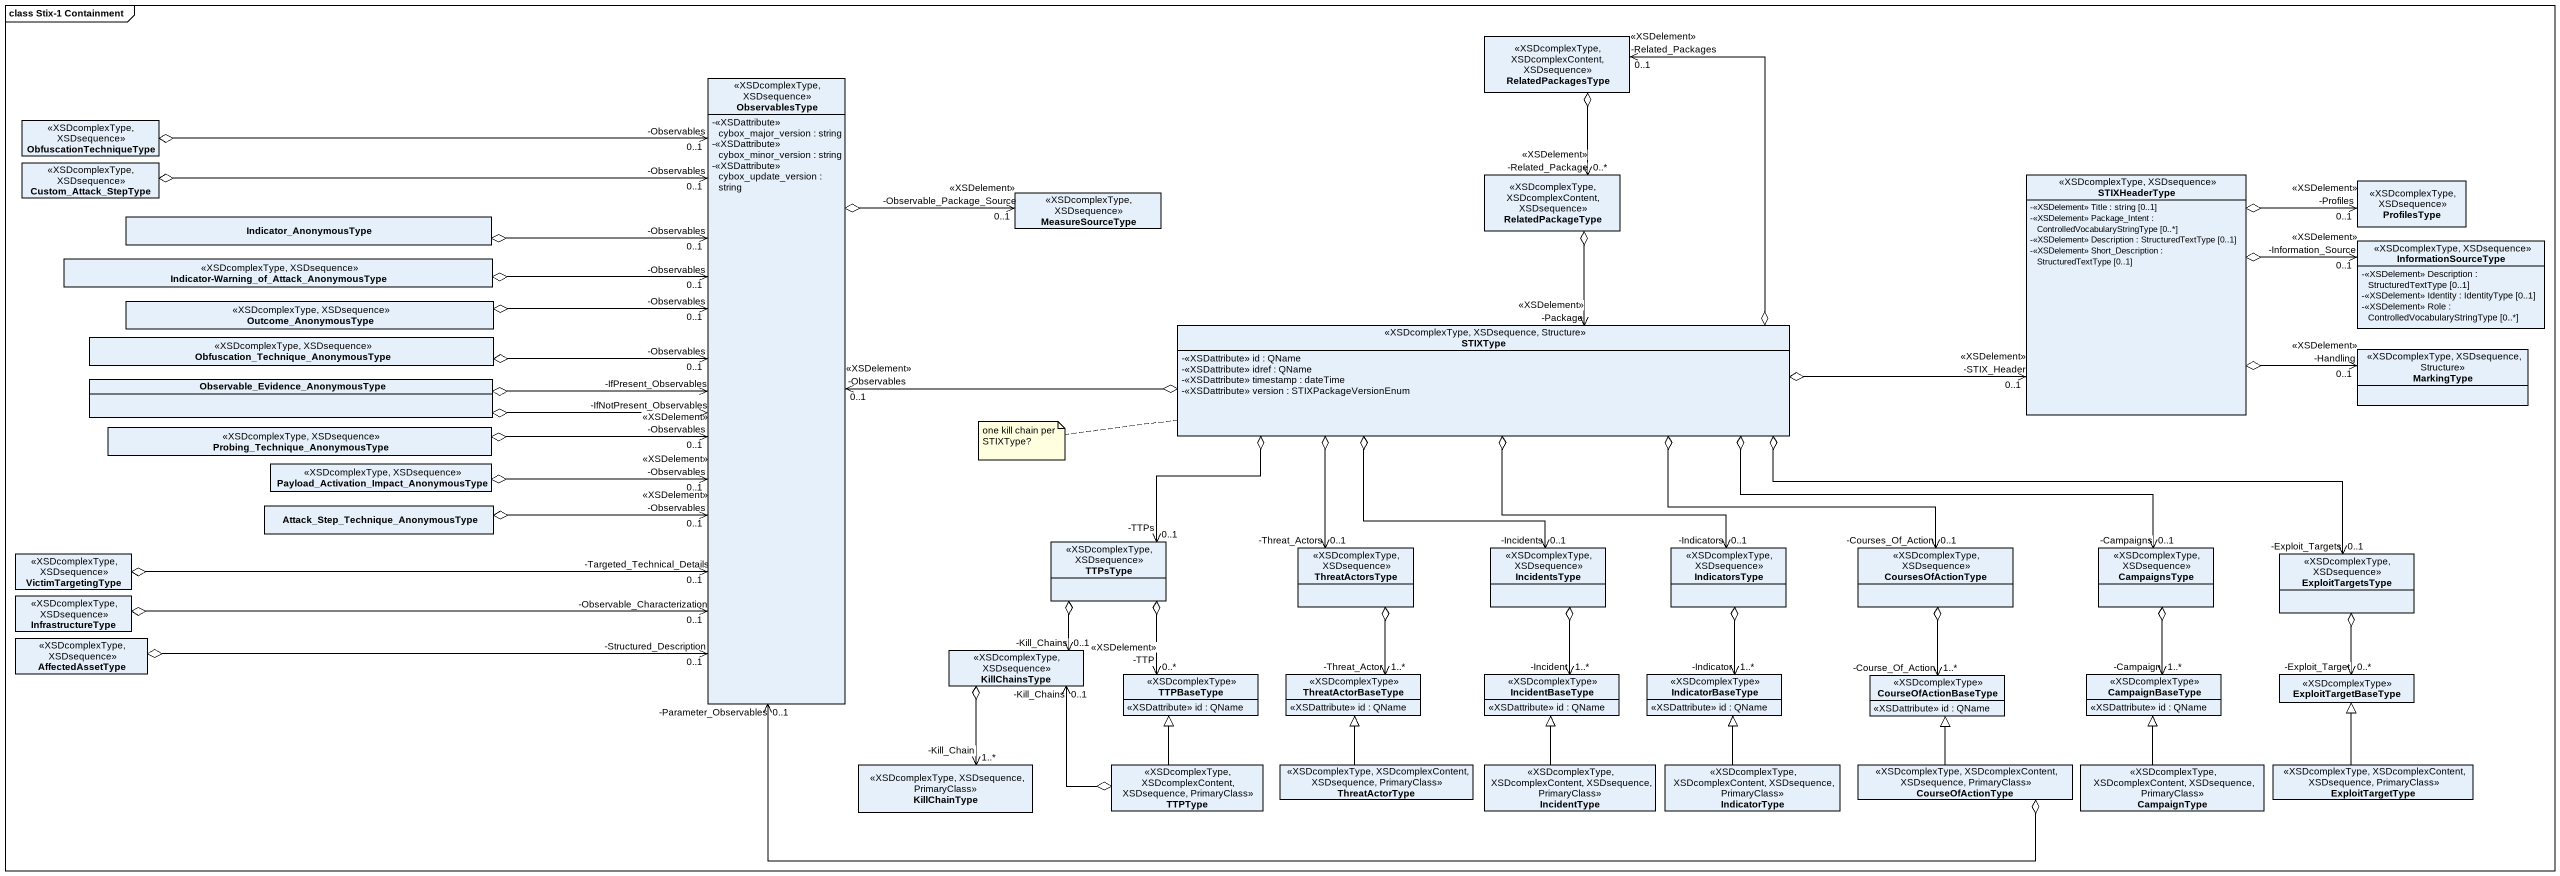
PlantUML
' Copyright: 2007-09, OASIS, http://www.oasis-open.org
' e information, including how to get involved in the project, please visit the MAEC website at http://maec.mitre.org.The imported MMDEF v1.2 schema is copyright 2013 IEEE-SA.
@startuml
mainframe class Stix-1 Containment
hide circle
hide empty members
skinparam classAttributeIconSize 0
class RelatedPackagesType <<XSDcomplexType, XSDcomplexContent, XSDsequence>>
class ObservablesType <<XSDcomplexType, XSDsequence>> {
  -<<XSDattribute>> cybox_major_version : string
  -<<XSDattribute>> cybox_minor_version : string
  -<<XSDattribute>> cybox_update_version : string
}
class ObfuscationTechniqueType <<XSDcomplexType, XSDsequence>>
class Custom_Attack_StepType <<XSDcomplexType, XSDsequence>>
class RelatedPackageType <<XSDcomplexType, XSDcomplexContent, XSDsequence>>
class STIXHeaderType <<XSDcomplexType, XSDsequence>> {
  -<<XSDelement>> Title : string [0..1]
  -<<XSDelement>> Package_Intent : ControlledVocabularyStringType [0..*]
  -<<XSDelement>> Description : StructuredTextType [0..1]
  -<<XSDelement>> Short_Description : StructuredTextType [0..1]
}
class Indicator_AnonymousType
class MeasureSourceType <<XSDcomplexType, XSDsequence>>
class ProfilesType <<XSDcomplexType, XSDsequence>>
class InformationSourceType <<XSDcomplexType, XSDsequence>> {
  -<<XSDelement>> Description : StructuredTextType [0..1]
  -<<XSDelement>> Identity : IdentityType [0..1]
  -<<XSDelement>> Role : ControlledVocabularyStringType [0..*]
}
class "Indicator-Warning_of_Attack_AnonymousType" as Indicator_Warning_of_Attack <<XSDcomplexType, XSDsequence>>
class Outcome_AnonymousType <<XSDcomplexType, XSDsequence>>
class STIXType <<XSDcomplexType, XSDsequence, Structure>> {
  -<<XSDattribute>> id : QName
  -<<XSDattribute>> idref : QName
  -<<XSDattribute>> timestamp : dateTime
  -<<XSDattribute>> version : STIXPackageVersionEnum
}
class "Obfuscation_Technique_AnonymousType" as Obfuscation_Technique <<XSDcomplexType, XSDsequence>>
class MarkingType <<XSDcomplexType, XSDsequence, Structure>>
class "Observable_Evidence_AnonymousType" as Observable_Evidence
class "Probing_Technique_AnonymousType" as Probing_Technique <<XSDcomplexType, XSDsequence>>
class "Payload_Activation_Impact_AnonymousType" as Payload_Activation_Impact <<XSDcomplexType, XSDsequence>>
class "Attack_Step_Technique_AnonymousType" as Attack_Step_Technique
class VictimTargetingType <<XSDcomplexType, XSDsequence>>
class TTPsType <<XSDcomplexType, XSDsequence>>
class ThreatActorsType <<XSDcomplexType, XSDsequence>>
class IncidentsType <<XSDcomplexType, XSDsequence>>
class IndicatorsType <<XSDcomplexType, XSDsequence>>
class CoursesOfActionType <<XSDcomplexType, XSDsequence>>
class CampaignsType <<XSDcomplexType, XSDsequence>>
class ExploitTargetsType <<XSDcomplexType, XSDsequence>>
class InfrastructureType <<XSDcomplexType, XSDsequence>>
class AffectedAssetType <<XSDcomplexType, XSDsequence>>
class KillChainsType <<XSDcomplexType, XSDsequence>>
class TTPBaseType <<XSDcomplexType>> {
  <<XSDattribute>> id : QName
}
class ThreatActorBaseType <<XSDcomplexType>> {
  <<XSDattribute>> id : QName
}
class IncidentBaseType <<XSDcomplexType>> {
  <<XSDattribute>> id : QName
}
class IndicatorBaseType <<XSDcomplexType>> {
  <<XSDattribute>> id : QName
}
class CourseOfActionBaseType <<XSDcomplexType>> {
  <<XSDattribute>> id : QName
}
class CampaignBaseType <<XSDcomplexType>> {
  <<XSDattribute>> id : QName
}
class ExploitTargetBaseType <<XSDcomplexType>>
class KillChainType <<XSDcomplexType, XSDsequence, PrimaryClass>>
class TTPType <<XSDcomplexType, XSDcomplexContent, XSDsequence, PrimaryClass>>
class ThreatActorType <<XSDcomplexType, XSDcomplexContent, XSDsequence, PrimaryClass>>
class IncidentType <<XSDcomplexType, XSDcomplexContent, XSDsequence, PrimaryClass>>
class IndicatorType <<XSDcomplexType, XSDcomplexContent, XSDsequence, PrimaryClass>>
class CourseOfActionType <<XSDcomplexType, XSDcomplexContent, XSDsequence, PrimaryClass>>
class CampaignType <<XSDcomplexType, XSDcomplexContent, XSDsequence, PrimaryClass>>
class ExploitTargetType <<XSDcomplexType, XSDcomplexContent, XSDsequence, PrimaryClass>>
RelatedPackagesType "-Related_Packages\n<<XSDelement>>\n0..1" <--o STIXType
ObservablesType "-Observables\n0..1" <-left-o ObfuscationTechniqueType
ObservablesType "-Observables\n0..1" <-left-o Custom_Attack_StepType
ObservablesType "-Observables\n0..1" <-left-o Indicator_AnonymousType
ObservablesType "-Observables\n0..1" <-left-o Indicator_Warning_of_Attack
ObservablesType "-Observables\n0..1" <-left-o Outcome_AnonymousType
ObservablesType "-Observables\n<<XSDelement>>\n0..1" <-right-o STIXType
ObservablesType "-Observables\n0..1" <-left-o Obfuscation_Technique
ObservablesType "-IfNotPresent_Observables" <-left-o Observable_Evidence
ObservablesType "-IfPresent_Observables" <-left-o Observable_Evidence
ObservablesType "-Observables\n<<XSDelement>>\n0..1" <-left-o Probing_Technique
ObservablesType "-Observables\n<<XSDelement>>\n0..1" <-left-o Payload_Activation_Impact
ObservablesType "-Observables\n<<XSDelement>>\n0..1" <-left-o Attack_Step_Technique
ObservablesType "-Targeted_Technical_Details\n0..1" <-left-o VictimTargetingType
ObservablesType "-Observable_Characterization\n0..1" <-left-o InfrastructureType
ObservablesType "-Structured_Description\n0..1" <-left-o AffectedAssetType
ObservablesType "-Parameter_Observables\n0..1" <-right-o CourseOfActionType
RelatedPackageType "-Related_Package\n<<XSDelement>>\n0..*" <-up-o RelatedPackagesType
STIXHeaderType "-STIX_Header\n<<XSDelement>>\n0..1" <-left-o STIXType
MeasureSourceType "-Observable_Package_Source\n<<XSDelement>>\n0..1" <-left-o ObservablesType
ProfilesType "-Profiles\n<<XSDelement>>\n0..1" <-left-o STIXHeaderType
InformationSourceType "-Information_Source\n<<XSDelement>>\n0..1" <-left-o STIXHeaderType
STIXType "-Package\n<<XSDelement>>" <-up-o RelatedPackageType
MarkingType "-Handling\n<<XSDelement>>\n0..1" <-left-o STIXHeaderType
TTPsType "-TTPs\n0..1" <-right-o STIXType
ThreatActorsType "-Threat_Actors\n0..1" <-up-o STIXType
IncidentsType "-Incidents\n0..1" <-up-o STIXType
IndicatorsType "-Indicators\n0..1" <-up-o STIXType
CoursesOfActionType "-Courses_Of_Action\n0..1" <-left-o STIXType
CampaignsType "-Campaigns\n0..1" <-left-o STIXType
ExploitTargetsType "-Exploit_Targets\n0..1" <-left-o STIXType
KillChainsType "-Kill_Chains\n0..1" <-up-o TTPsType
KillChainsType "-Kill_Chains\n0..1" <--o TTPType
TTPBaseType "-TTP\n<<XSDelement>>\n0..*" <-up-o TTPsType
ThreatActorBaseType "-Threat_Actor\n1..*" <-up-o ThreatActorsType
IncidentBaseType "-Incident\n1..*" <-up-o IncidentsType
IndicatorBaseType "-Indicator\n1..*" <-up-o IndicatorsType
CourseOfActionBaseType "-Course_Of_Action\n1..*" <-up-o CoursesOfActionType
CampaignBaseType "-Campaign\n1..*" <-up-o CampaignsType
ExploitTargetBaseType "-Exploit_Target\n0..*" <-up-o ExploitTargetsType
KillChainType "-Kill_Chain\n1..*" <-up-o KillChainsType
TTPType -up-|> TTPBaseType
ThreatActorType -up-|> ThreatActorBaseType
IncidentType -up-|> IncidentBaseType
IndicatorType -up-|> IndicatorBaseType
CourseOfActionType -up-|> CourseOfActionBaseType
CampaignType -up-|> CampaignBaseType
ExploitTargetType -up-|> ExploitTargetBaseType
note left of STIXType : one kill chain per STIXType?
@enduml
